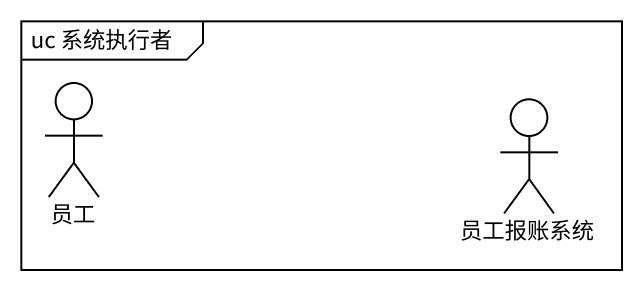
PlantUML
@startuml
mainframe uc 系统执行者
actor 员工
actor 员工报账系统
@enduml
